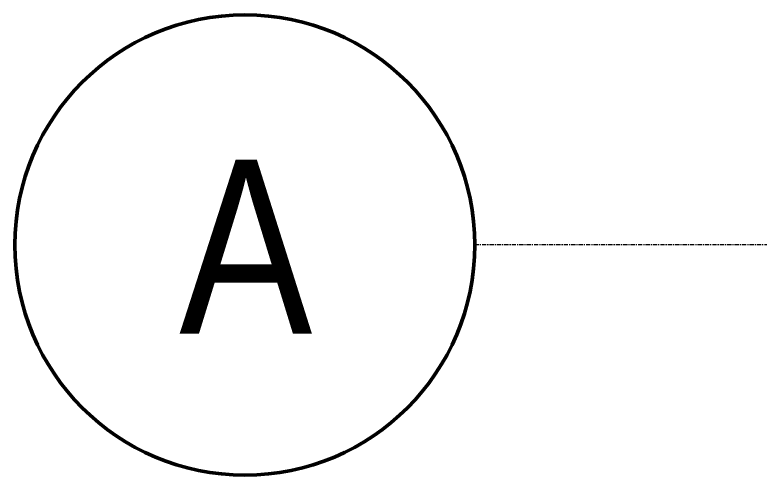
# Model space of a CAD drawing. Header units: millimetres. Extents: x -12805 to 29056, y -26186 to 10516.
# Drawn here: x 7818 to 9922, y -23029 to -21729 of the extents above; entities that cross this region are included whole.
import ezdxf

# ---------------------------------------------------------------- set-up
doc = ezdxf.new("R2010")
doc.units = ezdxf.units.MM
doc.linetypes.add('Grid Line', pattern=[21, 12, -3, 3, -3])
doc.layers.add('A-Z042-M-GridLines', color=1, linetype='Continuous', lineweight=5)
doc.styles.get("Standard").update_dxf_attribs({"font": 'txt.shx'})

# ---------------------------------------------------------------- blocks, each defined once
blk = doc.blocks.new('Grid - AEC-Grid_Head_Circle-202168-First Floor')
at = {"layer": 'A-Z042-M-GridLines', "lineweight": 50}
blk.add_circle((0, 0), 6.5, dxfattribs=at)

msp = doc.modelspace()

# ---------------------------------------------------------------- linework, layer by layer
at = {"layer": 'A-Z042-M-GridLines', "linetype": 'Grid Line'}
msp.add_line((27756.4, -22378.8), (9118.1, -22378.8), dxfattribs=at)

# ---------------------------------------------------------------- block references
at = {"layer": 'A-Z042-M-GridLines', "lineweight": 50, "xscale": 99.99999999999993, "yscale": 99.99999999999993, "zscale": 99.99999999999993, "rotation": 89.99999999999982}
msp.add_blockref('Grid - AEC-Grid_Head_Circle-202168-First Floor', (8468.1, -22378.8), dxfattribs=at)

# ---------------------------------------------------------------- texts
at = {"layer": 'A-Z042-M-GridLines', "insert": (8470.7, -22137.3), "char_height": 491.641, "width": 450, "attachment_point": 2, "line_spacing_factor": 0.968573}
msp.add_mtext('\\fArial Narrow|b0|i0|c0|p34|;A', dxfattribs=at)

doc.saveas('drawing.dxf')
